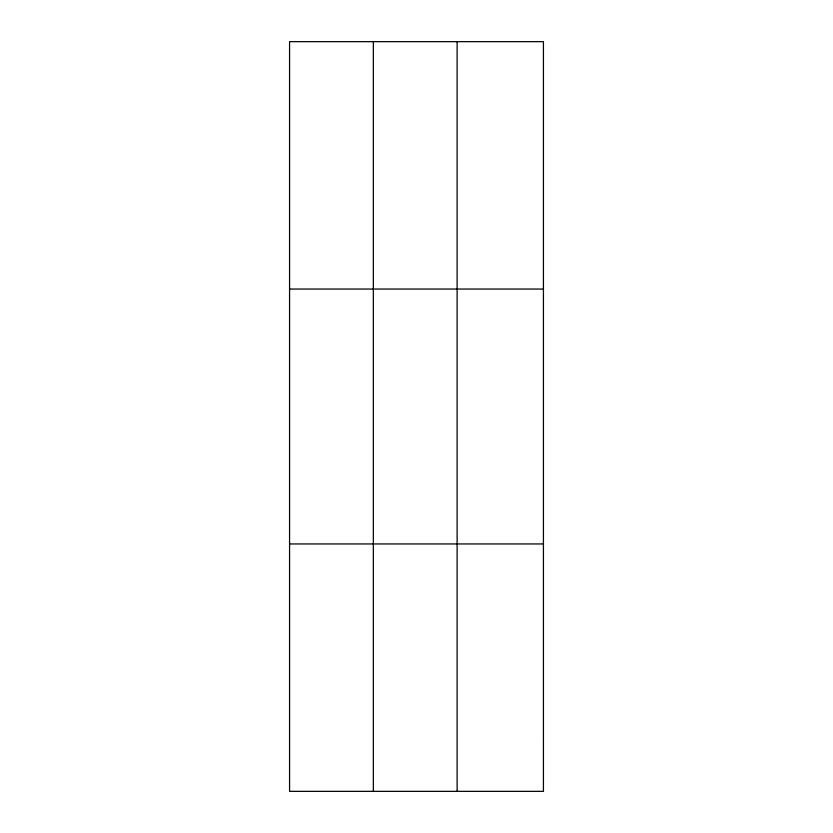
<?xml version="1.0" encoding="UTF-8"?>
<svg xmlns="http://www.w3.org/2000/svg" width="833" height="833" viewBox="0 0 833 833"><rect width="100%" height="100%" fill="white"/><g stroke="black" fill="none" stroke-linecap="round" stroke-linejoin="round"><path stroke-width="1.25" d="M373.34 791.35L373.34 41.65M457.119 791.35L457.119 41.65M289.572 289.051L543.428 289.051M289.572 543.949L543.428 543.949M543.428 741.87L543.428 791.35L289.572 791.35L289.572 41.65L543.428 41.65L543.428 741.87"/></g></svg>
